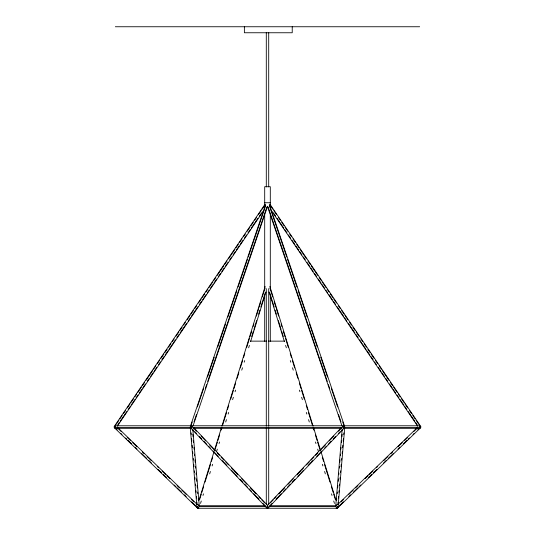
<?xml version="1.0" encoding="UTF-8"?>
<svg xmlns="http://www.w3.org/2000/svg" width="535" height="535" viewBox="0 0 535 535"><rect width="100%" height="100%" fill="white"/><g stroke="black" fill="none" stroke-linecap="round" stroke-linejoin="round"><path stroke-width="0.8" d="M335.739 506.043L342.119 430.087M336.134 506.103L336.274 504.452M336.622 500.325L336.756 498.673M337.177 493.718L337.311 492.066M337.659 487.94L337.866 485.466M338.214 481.339L338.421 478.858M338.769 474.732L338.909 473.08M339.324 468.125L339.464 466.473M339.812 462.347L340.019 459.873M340.36 455.74L340.501 454.095M340.915 449.139L341.056 447.487M341.47 442.532L341.611 440.88M341.959 436.754L342.166 434.28M337.852 504.706L338.06 502.225M338.408 498.098L338.541 496.447M338.889 492.32L339.029 490.669M339.444 485.713L339.585 484.061M339.999 479.113L340.14 477.461M340.554 472.505L340.695 470.853M341.042 466.727L341.25 464.253M341.597 460.12L341.731 458.468M342.153 453.519L342.286 451.868M342.634 447.735L342.841 445.26M343.189 441.134L343.396 438.653M343.744 434.527L343.885 432.875M338.04 507.247L344.694 427.987M197.174 506.351L197.047 507.541L198.024 508.25L336.976 508.25L337.953 507.541L337.826 506.351M197.589 507.407L197.743 507.748M198.973 500.319L214.027 451.647M214.522 450.049L221.43 427.706M221.925 426.107L265.119 286.466M199.602 499.643L201.327 494.052M201.822 492.461L203.547 486.87M205.032 482.082L210.462 464.527M211.445 461.337L212.683 457.345M215.15 449.367L217.37 442.184M217.865 440.593L219.591 435.002M221.075 430.214L221.818 427.819M222.553 425.425L226.506 412.659M227.489 409.469L228.726 405.476M230.699 399.097L233.414 390.316M233.909 388.718L235.634 383.134M237.119 378.345L238.844 372.761M240.322 367.973L242.549 360.791M243.532 357.601L244.769 353.608M246.742 347.228L249.457 338.448M249.952 336.849L251.677 331.265M253.162 326.477L253.898 324.083M256.365 316.105L258.592 308.922M259.08 307.324L260.812 301.74M262.29 296.952L265.006 288.178M251.731 336.522L253.456 330.938M253.951 329.339L256.666 320.559M258.639 314.179L259.876 310.186M260.859 306.996L265.307 292.632M200.531 503.415L201.267 501.021M202.999 495.437L203.487 493.838M209.66 473.89L210.402 471.495M212.127 465.911L212.622 464.313M216.575 451.547L217.31 449.153M219.042 443.568L219.531 441.97M225.703 422.021L226.445 419.627M228.171 414.043L228.666 412.445M232.611 399.678L233.354 397.284M235.086 391.7L235.574 390.102M241.746 370.153L242.489 367.759M244.214 362.175L244.709 360.577M248.655 347.81L249.397 345.416M250.634 341.424L265.935 291.95M191.002 426.649L191.189 426.281M265.561 204.711L190.286 426.576A1.204 0.582 18.7 0 1 192.172 426.696M190.935 425.92L192.272 421.968M197.361 406.968L203.521 388.811M207.54 376.968L214.241 357.226M217.718 346.961L225.489 324.063M227.903 316.961L236.744 290.906M238.082 286.954L247.458 259.321M248.26 256.954L265.674 205.634M194.051 421.707L196.465 414.605M205.306 388.55L206.644 384.598M207.714 381.442L266.918 206.951M193.088 425.786L267.56 206.296M420.563 427.137L420.276 427.565M265.106 204.136L114.356 426.301L114.938 426.696M116.088 424.456L118.897 420.316M119.833 418.938L122.174 415.488M123.578 413.415L125.451 410.659M127.323 407.897L130.132 403.758M131.068 402.373L133.409 398.929M134.813 396.856L136.686 394.094M137.622 392.717L141.367 387.2M142.303 385.815L144.644 382.371M146.048 380.298L152.609 370.641M153.545 369.257L155.886 365.813M157.29 363.74L159.631 360.289M161.035 358.223L163.844 354.083M164.78 352.699L167.121 349.248M168.525 347.182L170.866 343.731M172.27 341.664L174.142 338.902M176.015 336.14L178.824 332.001M179.76 330.623L182.101 327.173M183.505 325.099L185.377 322.344M187.25 319.582L190.059 315.443M190.995 314.065L193.336 310.614M194.74 308.541L196.612 305.786M198.485 303.024L201.294 298.884M202.23 297.507L204.571 294.056M205.975 291.983L207.847 289.228M208.784 287.843L212.535 282.326M213.472 280.949L215.812 277.498M217.217 275.425L223.77 265.768M224.707 264.39L227.047 260.94M228.452 258.866L235.005 249.21M235.942 247.825L238.282 244.381M239.687 242.308L242.027 238.857M243.432 236.791L245.304 234.029M247.177 231.267L249.985 227.128M250.922 225.75L253.262 222.299M254.667 220.233L256.539 217.471M258.412 214.709L261.22 210.569M262.157 209.192L264.497 205.741M117.874 424.656L119.278 422.59M120.214 421.212L126.768 411.549M128.173 409.482L130.513 406.032M131.45 404.654L135.194 399.13M136.131 397.752L138.003 394.99M139.408 392.924L141.748 389.473M142.684 388.096L145.493 383.949M147.366 381.194L149.245 378.432M150.649 376.366L152.99 372.915M153.926 371.531L156.735 367.391M158.607 364.636L160.48 361.874M161.884 359.808L164.225 356.357M165.161 354.972L167.97 350.833M168.906 349.455L175.46 339.799M176.864 337.725L179.205 334.275M180.141 332.897L186.695 323.24M188.099 321.167L190.44 317.716M191.376 316.339L197.93 306.675M199.334 304.609L201.675 301.158M202.611 299.781L206.356 294.257M207.299 292.879L209.172 290.117M210.576 288.051L212.917 284.6M213.853 283.222L216.662 279.083M218.534 276.321L220.407 273.559M221.811 271.492L224.152 268.042M225.088 266.664L227.897 262.524M229.769 259.763L231.642 257.001M233.046 254.934L235.387 251.483M236.323 250.106L239.132 245.966M240.068 244.582L242.877 240.442M244.281 238.376L246.622 234.925M248.026 232.852L250.367 229.401M251.303 228.024L257.857 218.367M259.261 216.294L261.602 212.843M117.265 426.261L263.808 210.309M267.172 505.669L341.036 427.92M270.329 502.92L273.238 499.857M274.381 498.653L276.053 496.901M278.962 493.838L284.633 487.866M288.111 484.202L293.26 478.785M297.266 474.565L301.218 470.405M301.84 469.75L303.559 467.944M306.415 464.935L309.23 461.972M310.995 460.12L313.851 457.104M315.57 455.298L317.81 452.944M320.144 450.483L325.293 445.066M329.299 440.847L333.827 436.085M338.448 431.217L341.31 428.207M268.623 507.026L272.054 503.415M276.06 499.202L281.209 493.778M283.543 491.324L285.784 488.963M287.502 487.158L290.365 484.148M292.123 482.289L294.939 479.327M297.801 476.317L299.513 474.512M300.135 473.856L303.566 470.245M308.147 465.43L312.721 460.615M316.727 456.395L321.869 450.978M324.732 447.969L326.45 446.163M328.115 444.404L331.025 441.342M333.312 438.934L335.599 436.527M338.414 433.571L340.126 431.758M341.323 430.508L342.467 429.304M344.406 427.833L268.329 507.916A1.204 0.508 43.5 0 1 266.978 507.247M337.819 504.452L417.019 427.853M341.096 501.837L343.497 499.516M348.894 494.293L353.1 490.234M355.494 487.913L357.895 485.593M365.097 478.624L368.1 475.722M369.297 474.565L372.895 471.081M376.5 467.597L377.697 466.44M383.695 460.635L387.902 456.576M390.898 453.673L392.697 451.935M398.1 446.712L402.3 442.646M404.701 440.325L407.697 437.423M413.702 431.618L417.3 428.14M339.21 505.889L343.41 501.823M348.813 496.607L350.612 494.862M353.615 491.959L357.815 487.9M359.012 486.736L360.811 484.998M368.615 477.454L371.611 474.552M373.417 472.813L377.014 469.329M383.615 462.949L386.016 460.622M388.417 458.301L393.212 453.66M398.013 449.019L399.812 447.28M403.417 443.796L407.015 440.312M408.218 439.155L409.415 437.991M413.013 434.514L414.217 433.35M417.815 429.866L420.216 427.545M337.692 507.916L420.497 427.833M191.209 425.827L190.727 426.97L191.349 428.167M198.946 507.949L198.271 508.25M337.257 507.748L337.585 507.381A0.802 0.602 4.8 0 1 337.284 507.581M420.062 426.696L420.644 426.301L269.894 204.136M343.651 428.167L344.272 426.97L343.791 425.827M419.754 427.766L419.942 427.732A1.204 0.395 46 0 0 420.182 426.97M419.801 428.167L421.045 426.97L419.801 425.78L344.339 425.78M115.339 26.75L419.661 26.75M264.698 202.738L270.302 202.738M250.286 341.136L266.677 341.136M268.323 341.136L284.714 341.136M190.661 425.78L115.199 425.78L113.955 426.97L115.199 428.167M192.179 425.78L342.821 425.78M116.075 427.766L190.634 427.766M193.035 427.766L341.965 427.766M344.366 427.766L418.925 427.766M116.021 428.167L190.661 428.167M193.015 428.167L341.985 428.167M344.339 428.167L418.979 428.167M198.846 505.863L265.019 505.863M269.981 505.863L336.154 505.863M198.886 506.257L265.019 506.257M269.981 506.257L336.114 506.257M197.709 507.655L197.415 507.381A0.802 0.602 -4.8 0 0 197.716 507.581M115.246 427.766L115.058 427.732A1.204 0.395 -46 0 1 114.818 426.97M336.729 508.25L336.054 507.949M114.724 427.565L114.436 427.137M117.981 427.853L197.181 504.452M117.7 428.14L121.298 431.618M127.303 437.423L130.299 440.325M132.7 442.646L136.9 446.712M142.303 451.935L144.102 453.673M147.098 456.576L151.305 460.635M157.303 466.44L158.5 467.597M162.105 471.081L165.703 474.565M166.9 475.722L169.903 478.624M177.105 485.593L179.506 487.913M181.9 490.234L186.106 494.293M191.503 499.516L193.904 501.837M114.784 427.545L117.185 429.866M120.783 433.35L121.987 434.514M125.585 437.991L126.782 439.155M127.985 440.312L131.583 443.796M135.188 447.28L136.987 449.019M141.788 453.66L146.583 458.301M148.984 460.622L151.385 462.949M157.986 469.329L161.583 472.813M163.389 474.552L166.385 477.454M174.189 484.998L175.988 486.736M177.185 487.9L181.385 491.959M184.388 494.862L186.187 496.607M191.59 501.823L195.79 505.889M114.503 427.833L197.308 507.916M193.964 427.92L267.828 505.669M193.69 428.207L196.552 431.217M201.173 436.085L205.701 440.847M209.707 445.066L214.856 450.483M217.19 452.944L219.43 455.298M221.149 457.104L224.004 460.12M225.77 461.972L228.585 464.935M231.441 467.944L233.16 469.75M233.782 470.405L237.734 474.565M241.74 478.785L246.889 484.202M250.367 487.866L256.038 493.838M258.947 496.901L260.619 498.653M261.762 499.857L264.671 502.92M192.533 429.304L193.677 430.508M194.874 431.758L196.586 433.571M199.401 436.527L201.688 438.934M203.975 441.342L206.885 444.404M208.55 446.163L210.268 447.969M213.131 450.978L218.273 456.395M222.279 460.615L226.853 465.43M231.434 470.245L234.865 473.856M235.487 474.512L237.199 476.317M240.061 479.327L242.877 482.289M244.635 484.148L247.498 487.158M249.216 488.963L251.457 491.324M253.791 493.778L258.94 499.202M262.946 503.415L266.376 507.026M190.594 427.833L266.671 507.916A1.204 0.508 -43.5 0 0 268.022 507.247M343.811 426.281L343.998 426.649M270.503 205.741L272.843 209.192M273.78 210.569L276.588 214.709M278.461 217.471L280.333 220.233M281.738 222.299L284.078 225.75M285.015 227.128L287.823 231.267M289.696 234.029L291.568 236.791M292.973 238.857L295.313 242.308M296.718 244.381L299.058 247.825M299.995 249.21L306.548 258.866M307.953 260.94L310.293 264.39M311.23 265.768L317.783 275.425M319.188 277.498L321.528 280.949M322.465 282.326L326.216 287.843M327.152 289.228L329.025 291.983M330.429 294.056L332.77 297.507M333.706 298.884L336.515 303.024M338.387 305.786L340.26 308.541M341.664 310.614L344.005 314.065M344.941 315.443L347.75 319.582M349.622 322.344L351.495 325.099M352.899 327.173L355.24 330.623M356.176 332.001L358.985 336.14M360.858 338.902L362.73 341.664M364.134 343.731L366.475 347.182M367.879 349.248L370.22 352.699M371.156 354.083L373.965 358.223M375.369 360.289L377.71 363.74M379.114 365.813L381.455 369.257M382.391 370.641L388.952 380.298M390.356 382.371L392.697 385.815M393.633 387.2L397.378 392.717M398.314 394.094L400.187 396.856M401.591 398.929L403.932 402.373M404.868 403.758L407.677 407.897M409.549 410.659L411.422 413.415M412.826 415.488L415.167 418.938M416.103 420.316L418.912 424.456M273.398 212.843L275.739 216.294M277.143 218.367L283.697 228.024M284.633 229.401L286.974 232.852M288.378 234.925L290.719 238.376M292.123 240.442L294.932 244.582M295.868 245.966L298.677 250.106M299.613 251.483L301.954 254.934M303.358 257.001L305.231 259.763M307.103 262.524L309.912 266.664M310.848 268.042L313.189 271.492M314.593 273.559L316.466 276.321M318.338 279.083L321.147 283.222M322.083 284.6L324.424 288.051M325.828 290.117L327.701 292.879M328.644 294.257L332.389 299.781M333.325 301.158L335.666 304.609M337.07 306.675L343.624 316.339M344.56 317.716L346.901 321.167M348.305 323.24L354.859 332.897M355.795 334.275L358.136 337.725M359.54 339.799L366.094 349.455M367.03 350.833L369.839 354.972M370.775 356.357L373.116 359.808M374.52 361.874L376.393 364.636M378.265 367.391L381.074 371.531M382.01 372.915L384.351 376.366M385.755 378.432L387.634 381.194M389.507 383.949L392.315 388.096M393.252 389.473L395.592 392.924M396.997 394.99L398.869 397.752M399.805 399.13L403.55 404.654M404.487 406.032L406.827 409.482M408.232 411.549L414.785 421.212M415.722 422.59L417.126 424.656M271.191 210.309L417.735 426.261M269.439 204.711L344.714 426.576A1.204 0.582 -18.7 0 0 342.828 426.696M269.326 205.634L286.74 256.954M287.542 259.321L296.918 286.954M298.256 290.906L307.097 316.961M309.511 324.063L317.282 346.961M320.759 357.226L327.46 376.968M331.479 388.811L337.638 406.968M342.728 421.968L344.065 425.92M268.082 206.951L327.286 381.442M328.356 384.598L329.694 388.55M338.535 414.605L340.949 421.707M267.44 206.296L341.912 425.786M269.881 286.466L313.075 426.107M313.57 427.706L320.478 450.049M320.973 451.647L336.027 500.319M269.994 288.178L272.71 296.952M274.188 301.74L275.92 307.324M276.408 308.922L278.635 316.105M281.102 324.083L281.838 326.477M283.323 331.265L285.048 336.849M285.543 338.448L288.258 347.228M290.231 353.608L291.468 357.601M292.451 360.791L294.678 367.973M296.156 372.761L297.881 378.345M299.366 383.134L301.091 388.718M301.586 390.316L304.301 399.097M306.274 405.476L307.511 409.469M308.494 412.659L312.447 425.425M313.182 427.819L313.925 430.214M315.409 435.002L317.135 440.593M317.629 442.184L319.85 449.367M322.317 457.345L323.555 461.337M324.538 464.527L329.968 482.082M331.453 486.87L333.178 492.461M333.673 494.052L335.398 499.643M269.693 292.632L274.141 306.996M275.124 310.186L276.361 314.179M278.334 320.559L281.049 329.339M281.544 330.938L283.269 336.522M269.065 291.95L284.366 341.424M285.603 345.416L286.345 347.81M290.291 360.577L290.786 362.175M292.511 367.759L293.254 370.153M299.426 390.102L299.914 391.7M301.646 397.284L302.389 399.678M306.334 412.445L306.829 414.043M308.555 419.627L309.297 422.021M315.469 441.97L315.958 443.568M317.69 449.153L318.425 451.547M322.378 464.313L322.873 465.911M324.598 471.495L325.34 473.89M331.513 493.838L332.001 495.437M333.733 501.021L334.469 503.415M192.881 430.087L199.261 506.043M192.834 434.28L193.041 436.754M193.389 440.88L193.53 442.532M193.944 447.487L194.085 449.139M194.499 454.095L194.64 455.74M194.981 459.873L195.188 462.347M195.536 466.473L195.676 468.125M196.091 473.08L196.231 474.732M196.579 478.858L196.786 481.339M197.134 485.466L197.341 487.94M197.689 492.066L197.823 493.718M198.244 498.673L198.378 500.325M198.726 504.452L198.866 506.103M191.115 432.875L191.256 434.527M191.604 438.653L191.811 441.134M192.159 445.26L192.366 447.735M192.714 451.868L192.847 453.519M193.269 458.468L193.402 460.12M193.75 464.253L193.958 466.727M194.305 470.853L194.446 472.505M194.86 477.461L195.001 479.113M195.415 484.061L195.556 485.713M195.97 490.669L196.111 492.32M196.459 496.447L196.592 498.098M196.94 502.225L197.148 504.706M190.306 427.987L196.96 507.247M292.23 26.75L292.23 32.755L244.375 32.755L244.375 26.75M270.302 205.226L270.302 186.722L264.698 186.722L264.698 205.226M270.302 215.164L270.302 288.673M270.302 296.189L270.302 341.31M268.704 32.588L268.704 186.889M268.704 288.659L268.704 426.201M268.704 427.866L268.704 504.552M267.5 506.351L267.5 508.25M266.296 32.588L266.296 186.889M266.296 288.659L266.296 426.201M266.296 427.866L266.296 504.552M264.698 215.164L264.698 288.673M264.698 296.189L264.698 341.31M419.661 426.442A1.204 0.395 46 0 1 419.848 426.602M337.378 507.053A1.204 0.395 46 0 1 337.371 507.916M197.629 507.916A1.204 0.395 -46 0 1 197.622 507.053M115.152 426.602A1.204 0.395 -46 0 1 115.339 426.442M198.692 507.842A1.204 0.903 -4.8 0 1 196.987 506.866M192.353 426.442A1.204 0.508 -43.5 0 1 192.306 426.602M192.219 426.783A1.204 0.508 -43.5 0 1 191.289 427.706A1.204 0.508 -43.5 0 1 190.52 427.759M344.48 427.759A1.204 0.508 43.5 0 1 343.711 427.706A1.204 0.508 43.5 0 1 342.781 426.783M342.694 426.602A1.204 0.508 43.5 0 1 342.647 426.442M338.013 506.866A1.204 0.903 4.8 0 1 336.308 507.842M344.774 426.97A1.204 0.903 4.8 0 1 342.821 427.646M267.654 507.581A0.802 0.341 43.5 0 1 267.393 507.407M343.604 427.418A0.802 0.341 43.5 0 1 343.343 427.218M267.607 507.407A0.802 0.341 -43.5 0 1 267.346 507.581M191.657 427.218A0.802 0.341 -43.5 0 1 191.396 427.418M192.179 427.646A1.204 0.903 -4.8 0 1 190.226 426.97M190.895 426.542A0.802 0.388 18.7 0 1 191.637 426.636M343.363 426.636A0.802 0.388 -18.7 0 1 344.105 426.542M267.125 506.672A1.204 0.401 0 0 1 267.875 506.672"/></g></svg>
